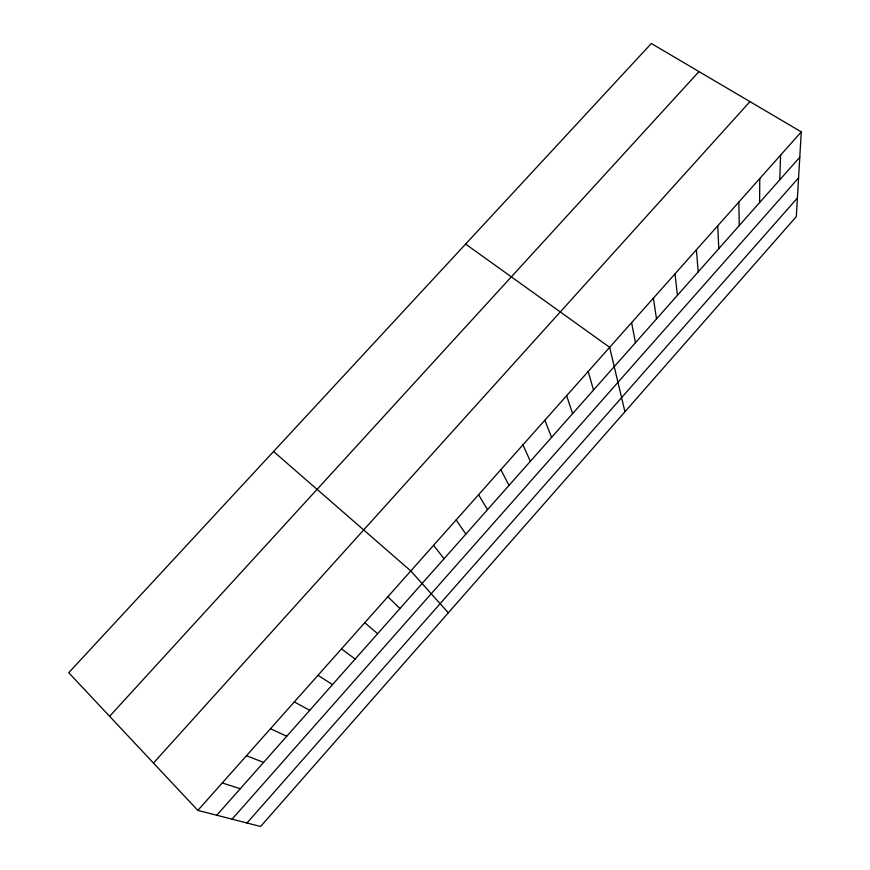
<?xml version="1.0" encoding="UTF-8"?>
<svg xmlns="http://www.w3.org/2000/svg" width="870" height="870" viewBox="0 0 870 870"><rect width="100%" height="100%" fill="white"/><g stroke="black" fill="none" stroke-linecap="round" stroke-linejoin="round"><path stroke-width="1.3" d="M759.586 202.59L759.793 178.513M779.759 179.829L780.607 155.11M801.27 131.87L796.311 216.63L260.63 826.5L197.849 810.394L68.73 672.717L651.336 43.5L801.27 131.87L197.849 810.394M246.971 822.998L797.398 198.023M232.083 819.17L798.584 177.861M216.771 815.244L799.791 157.22M153.468 763.066L749.94 101.616M109.609 716.304L698.991 71.59M222.252 782.957L240.272 788.72M246.471 755.725L263.599 762.392M270.494 728.712L286.752 736.27M294.321 701.916L309.72 710.333M317.974 675.316L332.525 684.592M465.613 244.089L609.663 347.326L624.932 411.738M341.453 648.922L355.167 659.047M364.747 622.735L377.634 633.686M273.561 451.497L410.792 570.948L448.322 612.806M387.857 596.744L399.939 608.521M433.564 545.349L444.048 558.725M456.152 519.945L465.874 534.104M478.576 494.725L487.526 509.657M500.837 469.702L509.026 485.384M522.924 444.864L530.374 461.296M544.848 420.21L551.569 437.371M566.62 395.73L572.612 413.631M588.218 371.436L593.503 390.043M631.598 322.661L635.459 342.693M653.37 298.192L656.524 318.92M674.968 273.898L677.436 295.311M696.413 249.788L698.197 271.886M717.696 225.852L718.805 248.624M738.826 202.101L739.272 225.526"/></g></svg>
